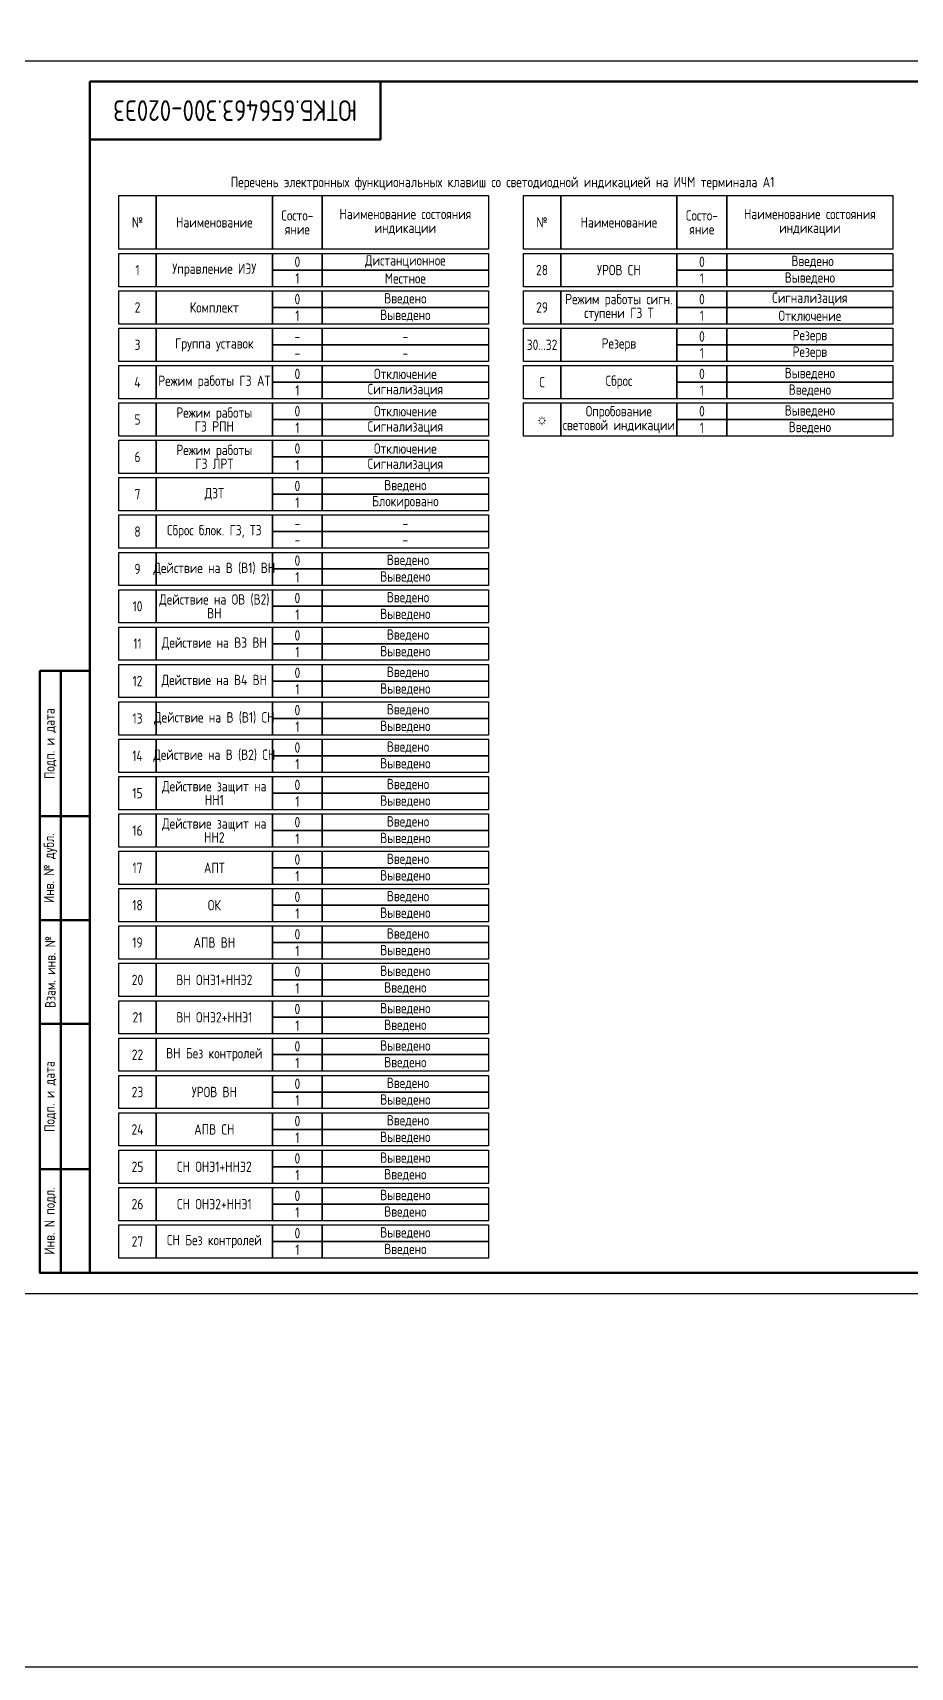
# Model space of a CAD drawing. Header units: millimetres. Extents: x -1117 to 2934, y -90 to 586.
# Drawn here: x 846.3 to 1057.6, y -90 to 303.8 of the extents above; entities that cross this region are included whole.
import ezdxf

# ---------------------------------------------------------------- set-up
doc = ezdxf.new("R2010")
doc.units = ezdxf.units.MM
doc.styles.add('Gost type A_2.5', font='GOST_A.TTF', dxfattribs={"height": 2.5})
doc.styles.add('Gost_type_A', font='GOST_A.TTF')

# ---------------------------------------------------------------- blocks, each defined once
blk = doc.blocks.new('Штамп угловой верхний')
at = {"lineweight": 50}
blk.add_lwpolyline([(0, 0), (70, 0), (70, -14), (0, -14)], close=True, dxfattribs=at)
blk = doc.blocks.new('Формат_А3')
blk.add_lwpolyline([(-420, 297), (0, 297), (0, 0), (-420, 0)], close=True)
at = {"lineweight": 50}
blk.add_lwpolyline([(-400, 292), (-5, 292), (-5, 5), (-400, 5)], close=True, dxfattribs=at)
blk = doc.blocks.new('Штамп левый нижний')
at = {"lineweight": 50}
for points in [[(-12, 145), (-7, 145), (-7, 110), (-12, 110)], [(-7, 145), (0, 145), (0, 110), (-7, 110)], [(-12, 110), (-7, 110), (-7, 85), (-12, 85)], [(-7, 110), (0, 110), (0, 85), (-7, 85)], [(-12, 85), (-7, 85), (-7, 60), (-12, 60)], [(-7, 85), (0, 85), (0, 60), (-7, 60)], [(-12, 60), (-7, 60), (-7, 25), (-12, 25)], [(-7, 60), (0, 60), (0, 25), (-7, 25)], [(-12, 25), (-7, 25), (-7, 0), (-12, 0)], [(-7, 25), (0, 25), (0, 0), (-7, 0)]]:
    blk.add_lwpolyline(points, close=True, dxfattribs=at)
at = {"char_height": 2.5, "attachment_point": 5, "rotation": 90, "style": 'Gost_type_A'}
for s, insert, width in [('Подп. и дата', (-9.5, 127.5), 35), ('Инв. № дубл.', (-9.5, 97.5), 25), ('Взам. инв. №', (-9.5, 72.5), 25), ('Подп. и дата', (-9.5, 42.5), 35), ('Инв. N подл.', (-9.5, 12.5), 25)]:
    blk.add_mtext(s, dxfattribs=dict(at, insert=insert, width=width))

msp = doc.modelspace()

# ---------------------------------------------------------------- linework, layer by layer
for points in [[(-1117.42, 586), (2934.29, 586), (2934.29, -90), (-1117.42, -90)], [(866.99, 264.58), (875.99, 264.58), (875.99, 251.58), (866.99, 251.58)], [(875.99, 264.58), (903.99, 264.58), (903.99, 251.58), (875.99, 251.58)], [(903.99, 264.58), (915.99, 264.58), (915.99, 251.58), (903.99, 251.58)], [(915.99, 264.58), (955.99, 264.58), (955.99, 251.58), (915.99, 251.58)], [(964.41, 264.58), (973.41, 264.58), (973.41, 251.58), (964.41, 251.58)], [(973.41, 264.58), (1001.41, 264.58), (1001.41, 251.58), (973.41, 251.58)], [(1001.41, 264.58), (1013.41, 264.58), (1013.41, 251.58), (1001.41, 251.58)], [(1013.41, 264.58), (1053.41, 264.58), (1053.41, 251.58), (1013.41, 251.58)], [(866.99, 250.58), (875.99, 250.58), (875.99, 242.58), (866.99, 242.58)], [(875.99, 250.58), (903.99, 250.58), (903.99, 242.58), (875.99, 242.58)], [(903.99, 250.58), (915.99, 250.58), (915.99, 246.58), (903.99, 246.58)], [(915.99, 250.58), (955.99, 250.58), (955.99, 246.58), (915.99, 246.58)], [(964.41, 250.58), (973.41, 250.58), (973.41, 242.58), (964.41, 242.58)], [(973.41, 250.58), (1001.41, 250.58), (1001.41, 242.58), (973.41, 242.58)], [(1001.41, 250.58), (1013.41, 250.58), (1013.41, 246.58), (1001.41, 246.58)], [(1013.41, 250.58), (1053.41, 250.58), (1053.41, 246.58), (1013.41, 246.58)], [(903.99, 246.58), (915.99, 246.58), (915.99, 242.58), (903.99, 242.58)], [(915.99, 246.58), (955.99, 246.58), (955.99, 242.58), (915.99, 242.58)], [(1001.41, 246.58), (1013.41, 246.58), (1013.41, 242.58), (1001.41, 242.58)], [(1013.41, 246.58), (1053.41, 246.58), (1053.41, 242.58), (1013.41, 242.58)], [(866.99, 241.58), (875.99, 241.58), (875.99, 233.58), (866.99, 233.58)], [(875.99, 241.58), (903.99, 241.58), (903.99, 233.58), (875.99, 233.58)], [(903.99, 241.58), (915.99, 241.58), (915.99, 237.58), (903.99, 237.58)], [(915.99, 241.58), (955.99, 241.58), (955.99, 237.58), (915.99, 237.58)], [(964.41, 241.58), (973.41, 241.58), (973.41, 233.58), (964.41, 233.58)], [(973.41, 241.58), (1001.41, 241.58), (1001.41, 233.58), (973.41, 233.58)], [(1001.41, 241.58), (1013.41, 241.58), (1013.41, 237.58), (1001.41, 237.58)], [(1013.41, 241.58), (1053.41, 241.58), (1053.41, 237.58), (1013.41, 237.58)], [(903.99, 237.58), (915.99, 237.58), (915.99, 233.58), (903.99, 233.58)], [(915.99, 237.58), (955.99, 237.58), (955.99, 233.58), (915.99, 233.58)], [(1001.41, 237.58), (1013.41, 237.58), (1013.41, 233.58), (1001.41, 233.58)], [(1013.41, 237.58), (1053.41, 237.58), (1053.41, 233.58), (1013.41, 233.58)], [(866.99, 232.58), (875.99, 232.58), (875.99, 224.58), (866.99, 224.58)], [(875.99, 232.58), (903.99, 232.58), (903.99, 224.58), (875.99, 224.58)], [(903.99, 232.58), (915.99, 232.58), (915.99, 228.58), (903.99, 228.58)], [(915.99, 232.58), (955.99, 232.58), (955.99, 228.58), (915.99, 228.58)], [(964.41, 232.58), (973.41, 232.58), (973.41, 224.58), (964.41, 224.58)], [(973.41, 232.58), (1001.41, 232.58), (1001.41, 224.58), (973.41, 224.58)], [(1001.41, 232.58), (1013.41, 232.58), (1013.41, 228.58), (1001.41, 228.58)], [(1013.41, 232.58), (1053.41, 232.58), (1053.41, 228.58), (1013.41, 228.58)], [(903.99, 228.58), (915.99, 228.58), (915.99, 224.58), (903.99, 224.58)], [(915.99, 228.58), (955.99, 228.58), (955.99, 224.58), (915.99, 224.58)], [(1001.41, 228.58), (1013.41, 228.58), (1013.41, 224.58), (1001.41, 224.58)], [(1013.41, 228.58), (1053.41, 228.58), (1053.41, 224.58), (1013.41, 224.58)], [(866.99, 223.58), (875.99, 223.58), (875.99, 215.58), (866.99, 215.58)], [(875.99, 223.58), (903.99, 223.58), (903.99, 215.58), (875.99, 215.58)], [(903.99, 223.58), (915.99, 223.58), (915.99, 219.58), (903.99, 219.58)], [(915.99, 223.58), (955.99, 223.58), (955.99, 219.58), (915.99, 219.58)], [(964.41, 223.58), (973.41, 223.58), (973.41, 215.58), (964.41, 215.58)], [(973.41, 223.58), (1001.41, 223.58), (1001.41, 215.58), (973.41, 215.58)], [(1001.41, 223.58), (1013.41, 223.58), (1013.41, 219.58), (1001.41, 219.58)], [(1013.41, 223.58), (1053.41, 223.58), (1053.41, 219.58), (1013.41, 219.58)], [(903.99, 219.58), (915.99, 219.58), (915.99, 215.58), (903.99, 215.58)], [(915.99, 219.58), (955.99, 219.58), (955.99, 215.58), (915.99, 215.58)], [(1001.41, 219.58), (1013.41, 219.58), (1013.41, 215.58), (1001.41, 215.58)], [(1013.41, 219.58), (1053.41, 219.58), (1053.41, 215.58), (1013.41, 215.58)], [(866.99, 214.58), (875.99, 214.58), (875.99, 206.58), (866.99, 206.58)], [(875.99, 214.58), (903.99, 214.58), (903.99, 206.58), (875.99, 206.58)], [(903.99, 214.58), (915.99, 214.58), (915.99, 210.58), (903.99, 210.58)], [(915.99, 214.58), (955.99, 214.58), (955.99, 210.58), (915.99, 210.58)], [(964.41, 214.58), (973.41, 214.58), (973.41, 206.58), (964.41, 206.58)], [(973.41, 214.58), (1001.41, 214.58), (1001.41, 206.58), (973.41, 206.58)], [(1001.41, 214.58), (1013.41, 214.58), (1013.41, 210.58), (1001.41, 210.58)], [(1013.41, 214.58), (1053.41, 214.58), (1053.41, 210.58), (1013.41, 210.58)], [(903.99, 210.58), (915.99, 210.58), (915.99, 206.58), (903.99, 206.58)], [(915.99, 210.58), (955.99, 210.58), (955.99, 206.58), (915.99, 206.58)], [(1001.41, 210.58), (1013.41, 210.58), (1013.41, 206.58), (1001.41, 206.58)], [(1013.41, 210.58), (1053.41, 210.58), (1053.41, 206.58), (1013.41, 206.58)], [(866.99, 205.58), (875.99, 205.58), (875.99, 197.58), (866.99, 197.58)], [(875.99, 205.58), (903.99, 205.58), (903.99, 197.58), (875.99, 197.58)], [(903.99, 205.58), (915.99, 205.58), (915.99, 201.58), (903.99, 201.58)], [(915.99, 205.58), (955.99, 205.58), (955.99, 201.58), (915.99, 201.58)], [(903.99, 201.58), (915.99, 201.58), (915.99, 197.58), (903.99, 197.58)], [(915.99, 201.58), (955.99, 201.58), (955.99, 197.58), (915.99, 197.58)], [(866.99, 196.58), (875.99, 196.58), (875.99, 188.58), (866.99, 188.58)], [(875.99, 196.58), (903.99, 196.58), (903.99, 188.58), (875.99, 188.58)], [(903.99, 196.58), (915.99, 196.58), (915.99, 192.58), (903.99, 192.58)], [(915.99, 196.58), (955.99, 196.58), (955.99, 192.58), (915.99, 192.58)], [(903.99, 192.58), (915.99, 192.58), (915.99, 188.58), (903.99, 188.58)], [(915.99, 192.58), (955.99, 192.58), (955.99, 188.58), (915.99, 188.58)], [(866.99, 187.58), (875.99, 187.58), (875.99, 179.58), (866.99, 179.58)], [(875.99, 187.58), (903.99, 187.58), (903.99, 179.58), (875.99, 179.58)], [(903.99, 187.58), (915.99, 187.58), (915.99, 183.58), (903.99, 183.58)], [(915.99, 187.58), (955.99, 187.58), (955.99, 183.58), (915.99, 183.58)], [(903.99, 183.58), (915.99, 183.58), (915.99, 179.58), (903.99, 179.58)], [(915.99, 183.58), (955.99, 183.58), (955.99, 179.58), (915.99, 179.58)], [(866.99, 178.58), (875.99, 178.58), (875.99, 170.58), (866.99, 170.58)], [(875.99, 178.58), (903.99, 178.58), (903.99, 170.58), (875.99, 170.58)], [(903.99, 178.58), (915.99, 178.58), (915.99, 174.58), (903.99, 174.58)], [(915.99, 178.58), (955.99, 178.58), (955.99, 174.58), (915.99, 174.58)], [(903.99, 174.58), (915.99, 174.58), (915.99, 170.58), (903.99, 170.58)], [(915.99, 174.58), (955.99, 174.58), (955.99, 170.58), (915.99, 170.58)], [(866.99, 169.58), (875.99, 169.58), (875.99, 161.58), (866.99, 161.58)], [(875.99, 169.58), (903.99, 169.58), (903.99, 161.58), (875.99, 161.58)], [(903.99, 169.58), (915.99, 169.58), (915.99, 165.58), (903.99, 165.58)], [(915.99, 169.58), (955.99, 169.58), (955.99, 165.58), (915.99, 165.58)], [(903.99, 165.58), (915.99, 165.58), (915.99, 161.58), (903.99, 161.58)], [(915.99, 165.58), (955.99, 165.58), (955.99, 161.58), (915.99, 161.58)], [(866.99, 160.58), (875.99, 160.58), (875.99, 152.58), (866.99, 152.58)], [(875.99, 160.58), (903.99, 160.58), (903.99, 152.58), (875.99, 152.58)], [(903.99, 160.58), (915.99, 160.58), (915.99, 156.58), (903.99, 156.58)], [(915.99, 160.58), (955.99, 160.58), (955.99, 156.58), (915.99, 156.58)], [(903.99, 156.58), (915.99, 156.58), (915.99, 152.58), (903.99, 152.58)], [(915.99, 156.58), (955.99, 156.58), (955.99, 152.58), (915.99, 152.58)], [(866.99, 151.58), (875.99, 151.58), (875.99, 143.58), (866.99, 143.58)], [(875.99, 151.58), (903.99, 151.58), (903.99, 143.58), (875.99, 143.58)], [(903.99, 151.58), (915.99, 151.58), (915.99, 147.58), (903.99, 147.58)], [(915.99, 151.58), (955.99, 151.58), (955.99, 147.58), (915.99, 147.58)], [(903.99, 147.58), (915.99, 147.58), (915.99, 143.58), (903.99, 143.58)], [(915.99, 147.58), (955.99, 147.58), (955.99, 143.58), (915.99, 143.58)], [(866.99, 142.58), (875.99, 142.58), (875.99, 134.58), (866.99, 134.58)], [(875.99, 142.58), (903.99, 142.58), (903.99, 134.58), (875.99, 134.58)], [(903.99, 142.58), (915.99, 142.58), (915.99, 138.58), (903.99, 138.58)], [(915.99, 142.58), (955.99, 142.58), (955.99, 138.58), (915.99, 138.58)], [(903.99, 138.58), (915.99, 138.58), (915.99, 134.58), (903.99, 134.58)], [(915.99, 138.58), (955.99, 138.58), (955.99, 134.58), (915.99, 134.58)], [(866.99, 133.58), (875.99, 133.58), (875.99, 125.58), (866.99, 125.58)], [(875.99, 133.58), (903.99, 133.58), (903.99, 125.58), (875.99, 125.58)], [(903.99, 133.58), (915.99, 133.58), (915.99, 129.58), (903.99, 129.58)], [(915.99, 133.58), (955.99, 133.58), (955.99, 129.58), (915.99, 129.58)], [(903.99, 129.58), (915.99, 129.58), (915.99, 125.58), (903.99, 125.58)], [(915.99, 129.58), (955.99, 129.58), (955.99, 125.58), (915.99, 125.58)], [(866.99, 124.58), (875.99, 124.58), (875.99, 116.58), (866.99, 116.58)], [(875.99, 124.58), (903.99, 124.58), (903.99, 116.58), (875.99, 116.58)], [(903.99, 124.58), (915.99, 124.58), (915.99, 120.58), (903.99, 120.58)], [(915.99, 124.58), (955.99, 124.58), (955.99, 120.58), (915.99, 120.58)], [(903.99, 120.58), (915.99, 120.58), (915.99, 116.58), (903.99, 116.58)], [(915.99, 120.58), (955.99, 120.58), (955.99, 116.58), (915.99, 116.58)], [(866.99, 115.58), (875.99, 115.58), (875.99, 107.58), (866.99, 107.58)], [(875.99, 115.58), (903.99, 115.58), (903.99, 107.58), (875.99, 107.58)], [(903.99, 115.58), (915.99, 115.58), (915.99, 111.58), (903.99, 111.58)], [(915.99, 115.58), (955.99, 115.58), (955.99, 111.58), (915.99, 111.58)], [(903.99, 111.58), (915.99, 111.58), (915.99, 107.58), (903.99, 107.58)], [(915.99, 111.58), (955.99, 111.58), (955.99, 107.58), (915.99, 107.58)], [(866.99, 106.58), (875.99, 106.58), (875.99, 98.58), (866.99, 98.58)], [(875.99, 106.58), (903.99, 106.58), (903.99, 98.58), (875.99, 98.58)], [(903.99, 106.58), (915.99, 106.58), (915.99, 102.58), (903.99, 102.58)], [(915.99, 106.58), (955.99, 106.58), (955.99, 102.58), (915.99, 102.58)], [(903.99, 102.58), (915.99, 102.58), (915.99, 98.58), (903.99, 98.58)], [(915.99, 102.58), (955.99, 102.58), (955.99, 98.58), (915.99, 98.58)], [(866.99, 97.58), (875.99, 97.58), (875.99, 89.58), (866.99, 89.58)], [(875.99, 97.58), (903.99, 97.58), (903.99, 89.58), (875.99, 89.58)], [(903.99, 97.58), (915.99, 97.58), (915.99, 93.58), (903.99, 93.58)], [(915.99, 97.58), (955.99, 97.58), (955.99, 93.58), (915.99, 93.58)], [(903.99, 93.58), (915.99, 93.58), (915.99, 89.58), (903.99, 89.58)], [(915.99, 93.58), (955.99, 93.58), (955.99, 89.58), (915.99, 89.58)], [(866.99, 88.58), (875.99, 88.58), (875.99, 80.58), (866.99, 80.58)], [(875.99, 88.58), (903.99, 88.58), (903.99, 80.58), (875.99, 80.58)], [(903.99, 88.58), (915.99, 88.58), (915.99, 84.58), (903.99, 84.58)], [(915.99, 88.58), (955.99, 88.58), (955.99, 84.58), (915.99, 84.58)], [(903.99, 84.58), (915.99, 84.58), (915.99, 80.58), (903.99, 80.58)], [(915.99, 84.58), (955.99, 84.58), (955.99, 80.58), (915.99, 80.58)], [(866.99, 79.58), (875.99, 79.58), (875.99, 71.58), (866.99, 71.58)], [(875.99, 79.58), (903.99, 79.58), (903.99, 71.58), (875.99, 71.58)], [(903.99, 79.58), (915.99, 79.58), (915.99, 75.58), (903.99, 75.58)], [(915.99, 79.58), (955.99, 79.58), (955.99, 75.58), (915.99, 75.58)], [(903.99, 75.58), (915.99, 75.58), (915.99, 71.58), (903.99, 71.58)], [(915.99, 75.58), (955.99, 75.58), (955.99, 71.58), (915.99, 71.58)], [(866.99, 70.58), (875.99, 70.58), (875.99, 62.58), (866.99, 62.58)], [(875.99, 70.58), (903.99, 70.58), (903.99, 62.58), (875.99, 62.58)], [(903.99, 70.58), (915.99, 70.58), (915.99, 66.58), (903.99, 66.58)], [(915.99, 70.58), (955.99, 70.58), (955.99, 66.58), (915.99, 66.58)], [(903.99, 66.58), (915.99, 66.58), (915.99, 62.58), (903.99, 62.58)], [(915.99, 66.58), (955.99, 66.58), (955.99, 62.58), (915.99, 62.58)], [(866.99, 61.58), (875.99, 61.58), (875.99, 53.58), (866.99, 53.58)], [(875.99, 61.58), (903.99, 61.58), (903.99, 53.58), (875.99, 53.58)], [(903.99, 61.58), (915.99, 61.58), (915.99, 57.58), (903.99, 57.58)], [(915.99, 61.58), (955.99, 61.58), (955.99, 57.58), (915.99, 57.58)], [(903.99, 57.58), (915.99, 57.58), (915.99, 53.58), (903.99, 53.58)], [(915.99, 57.58), (955.99, 57.58), (955.99, 53.58), (915.99, 53.58)], [(866.99, 52.58), (875.99, 52.58), (875.99, 44.58), (866.99, 44.58)], [(875.99, 52.58), (903.99, 52.58), (903.99, 44.58), (875.99, 44.58)], [(903.99, 52.58), (915.99, 52.58), (915.99, 48.58), (903.99, 48.58)], [(915.99, 52.58), (955.99, 52.58), (955.99, 48.58), (915.99, 48.58)], [(903.99, 48.58), (915.99, 48.58), (915.99, 44.58), (903.99, 44.58)], [(915.99, 48.58), (955.99, 48.58), (955.99, 44.58), (915.99, 44.58)], [(866.99, 43.58), (875.99, 43.58), (875.99, 35.58), (866.99, 35.58)], [(875.99, 43.58), (903.99, 43.58), (903.99, 35.58), (875.99, 35.58)], [(903.99, 43.58), (915.99, 43.58), (915.99, 39.58), (903.99, 39.58)], [(915.99, 43.58), (955.99, 43.58), (955.99, 39.58), (915.99, 39.58)], [(903.99, 39.58), (915.99, 39.58), (915.99, 35.58), (903.99, 35.58)], [(915.99, 39.58), (955.99, 39.58), (955.99, 35.58), (915.99, 35.58)], [(866.99, 34.58), (875.99, 34.58), (875.99, 26.58), (866.99, 26.58)], [(875.99, 34.58), (903.99, 34.58), (903.99, 26.58), (875.99, 26.58)], [(903.99, 34.58), (915.99, 34.58), (915.99, 30.58), (903.99, 30.58)], [(915.99, 34.58), (955.99, 34.58), (955.99, 30.58), (915.99, 30.58)], [(903.99, 30.58), (915.99, 30.58), (915.99, 26.58), (903.99, 26.58)], [(915.99, 30.58), (955.99, 30.58), (955.99, 26.58), (915.99, 26.58)], [(866.99, 25.58), (875.99, 25.58), (875.99, 17.58), (866.99, 17.58)], [(875.99, 25.58), (903.99, 25.58), (903.99, 17.58), (875.99, 17.58)], [(903.99, 25.58), (915.99, 25.58), (915.99, 21.58), (903.99, 21.58)], [(915.99, 25.58), (955.99, 25.58), (955.99, 21.58), (915.99, 21.58)], [(903.99, 21.58), (915.99, 21.58), (915.99, 17.58), (903.99, 17.58)], [(915.99, 21.58), (955.99, 21.58), (955.99, 17.58), (915.99, 17.58)], [(866.99, 16.58), (875.99, 16.58), (875.99, 8.58), (866.99, 8.58)], [(875.99, 16.58), (903.99, 16.58), (903.99, 8.58), (875.99, 8.58)], [(903.99, 16.58), (915.99, 16.58), (915.99, 12.58), (903.99, 12.58)], [(915.99, 16.58), (955.99, 16.58), (955.99, 12.58), (915.99, 12.58)], [(903.99, 12.58), (915.99, 12.58), (915.99, 8.58), (903.99, 8.58)], [(915.99, 12.58), (955.99, 12.58), (955.99, 8.58), (915.99, 8.58)]]:
    msp.add_lwpolyline(points, close=True)

# ---------------------------------------------------------------- block references
at = {"color": 1}
for name, p in [('Формат_А3', (1260, 0)), ('Штамп левый нижний', (860, 5))]:
    msp.add_blockref(name, p, dxfattribs=at)
msp.add_blockref('Штамп угловой верхний', (860, 292))

# ---------------------------------------------------------------- texts
at = {"insert": (895, 285), "char_height": 5, "width": 70, "attachment_point": 5, "rotation": 180, "style": 'Gost_type_A'}
msp.add_mtext('ЮТКБ.656463.300-020Э3', dxfattribs=at)
at = {"char_height": 2.5}
for s, insert, width, attachment_point, line_spacing_factor, style in [('Перечень электронных функциональных клавиш со светодиодной индикацией на ИЧМ терминала А1', (959.41, 265.86), 187.9901, 8, 0.9, 'Gost_type_A'), ('Состо- яние', (909.99, 258.08), 12, 5, 0.8, 'Gost_type_A'), ('Наименование состояния индикации', (935.99, 258.08), 40, 5, 0.8, 'Gost_type_A'), ('Состо- яние', (1007.41, 258.08), 12, 5, 0.8, 'Gost_type_A'), ('Наименование состояния индикации', (1033.41, 258.08), 40, 5, 0.8, 'Gost_type_A'), ('№ ', (871.49, 258.08), 9, 5, 0.8, 'Gost_type_A'), ('Наименование ', (889.99, 258.08), 28, 5, 0.8, 'Gost_type_A'), ('№ ', (968.91, 258.08), 9, 5, 0.8, 'Gost_type_A'), ('Наименование ', (987.41, 258.08), 28, 5, 0.8, 'Gost_type_A'), ('Управление ИЭУ', (889.99, 246.58), 28, 5, 0.8, 'Gost_type_A'), ('0', (909.99, 248.58), 12, 5, 0.8, 'Gost_type_A'), ('Дистанционное', (935.99, 248.58), 40, 5, 0.8, 'Gost_type_A'), ('0', (1007.41, 248.58), 12, 5, 0.8, 'Gost_type_A'), (' Введено', (1033.41, 248.58), 40, 5, 0.8, 'Gost_type_A'), ('1', (871.49, 246.58), 9, 5, 0.8, 'Gost_type_A'), ('1', (909.99, 244.58), 12, 5, 0.8, 'Gost_type_A'), ('Местное', (935.99, 244.58), 40, 5, 0.8, 'Gost_type_A'), ('28', (968.91, 246.58), 9, 5, 0.8, 'Gost_type_A'), ('УРОВ СН', (987.41, 246.58), 28, 5, 0.8, 'Gost type A_2.5'), ('1', (1007.41, 244.58), 12, 5, 0.8, 'Gost_type_A'), ('Выведено', (1033.41, 244.58), 40, 5, 0.8, 'Gost_type_A'), ('0', (909.99, 239.58), 12, 5, 0.8, 'Gost_type_A'), ('Введено', (935.99, 239.58), 40, 5, 0.8, 'Gost_type_A'), ('Режим работы сигн. ступени ГЗ Т', (987.41, 237.58), 28, 5, 0.8, 'Gost type A_2.5'), ('0', (1007.41, 239.58), 12, 5, 0.8, 'Gost_type_A'), ('Сигнализация', (1033.41, 239.58), 40, 5, 0.8, 'Gost_type_A'), ('2', (871.49, 237.58), 9, 5, 0.8, 'Gost_type_A'), ('Комплект', (889.99, 237.58), 28, 5, 0.8, 'Gost_type_A'), ('1', (909.99, 235.58), 12, 5, 0.8, 'Gost_type_A'), ('Выведено', (935.99, 235.58), 40, 5, 0.8, 'Gost_type_A'), ('29', (968.91, 237.58), 9, 5, 0.8, 'Gost_type_A'), ('1', (1007.41, 235.58), 12, 5, 0.8, 'Gost_type_A'), ('Отключение', (1033.41, 235.58), 40, 5, 0.8, 'Gost_type_A'), ('3', (871.49, 228.58), 9, 5, 0.8, 'Gost_type_A'), ('Группа уставок', (889.99, 228.58), 28, 5, 0.8, 'Gost_type_A'), ('-', (909.99, 230.58), 12, 5, 0.8, 'Gost_type_A'), ('-', (935.99, 230.58), 40, 5, 0.8, 'Gost_type_A'), ('30...32', (968.91, 228.58), 9, 5, 0.8, 'Gost_type_A'), ('Резерв', (987.41, 228.58), 28, 5, 0.8, 'Gost_type_A'), ('0', (1007.41, 230.58), 12, 5, 0.8, 'Gost_type_A'), ('Резерв', (1033.41, 230.58), 40, 5, 0.8, 'Gost_type_A'), ('-', (909.99, 226.58), 12, 5, 0.8, 'Gost_type_A'), ('-', (935.99, 226.58), 40, 5, 0.8, 'Gost_type_A'), ('1', (1007.41, 226.58), 12, 5, 0.8, 'Gost_type_A'), ('Резерв', (1033.41, 226.58), 40, 5, 0.8, 'Gost_type_A'), ('4', (871.49, 219.58), 9, 5, 0.8, 'Gost_type_A'), ('Режим работы ГЗ АТ', (889.99, 219.58), 28, 5, 0.8, 'Gost_type_A'), ('0', (909.99, 221.58), 12, 5, 0.8, 'Gost_type_A'), ('Отключение', (935.99, 221.58), 40, 5, 0.8, 'Gost_type_A'), ('C', (968.91, 219.58), 9, 5, 0.8, 'Gost_type_A'), ('Сброс', (987.41, 219.58), 28, 5, 0.8, 'Gost_type_A'), ('0', (1007.41, 221.58), 12, 5, 0.8, 'Gost_type_A'), ('Выведено', (1033.41, 221.58), 40, 5, 0.8, 'Gost_type_A'), ('1', (909.99, 217.58), 12, 5, 0.8, 'Gost_type_A'), ('Сигнализация', (935.99, 217.58), 40, 5, 0.8, 'Gost_type_A'), ('1', (1007.41, 217.58), 12, 5, 0.8, 'Gost_type_A'), ('Введено', (1033.41, 217.58), 40, 5, 0.8, 'Gost_type_A'), ('Режим работы \\PГЗ РПН', (889.99, 210.58), 28, 5, 0.8, 'Gost type A_2.5'), ('0', (909.99, 212.58), 12, 5, 0.8, 'Gost_type_A'), ('Отключение', (935.99, 212.58), 40, 5, 0.8, 'Gost_type_A'), ('Опробование световой индикации', (987.41, 210.58), 28, 5, 0.8, 'Gost_type_A'), ('0', (1007.41, 212.58), 12, 5, 0.8, 'Gost_type_A'), ('Выведено', (1033.41, 212.58), 40, 5, 0.8, 'Gost_type_A'), ('5', (871.49, 210.58), 9, 5, 0.8, 'Gost_type_A'), ('1', (909.99, 208.58), 12, 5, 0.8, 'Gost_type_A'), ('Сигнализация', (935.99, 208.58), 40, 5, 0.8, 'Gost_type_A'), ('☼', (968.91, 210.58), 9, 5, 0.8, 'Gost_type_A'), ('1', (1007.41, 208.58), 12, 5, 0.8, 'Gost_type_A'), ('Введено', (1033.41, 208.58), 40, 5, 0.8, 'Gost_type_A'), ('0', (909.99, 203.58), 12, 5, 0.8, 'Gost_type_A'), ('Отключение', (935.99, 203.58), 40, 5, 0.8, 'Gost_type_A'), ('6', (871.49, 201.58), 9, 5, 0.8, 'Gost_type_A'), ('Режим работы \\PГЗ ЛРТ', (889.99, 201.58), 28, 5, 0.8, 'Gost type A_2.5'), ('1', (909.99, 199.58), 12, 5, 0.8, 'Gost_type_A'), ('Сигнализация', (935.99, 199.58), 40, 5, 0.8, 'Gost_type_A'), ('7', (871.49, 192.58), 9, 5, 0.8, 'Gost_type_A'), ('ДЗТ', (889.99, 192.58), 28, 5, 0.8, 'Gost type A_2.5'), ('0', (909.99, 194.58), 12, 5, 0.8, 'Gost_type_A'), ('Введено', (935.99, 194.58), 40, 5, 0.8, 'Gost_type_A'), ('1', (909.99, 190.58), 12, 5, 0.8, 'Gost_type_A'), ('Блокировано', (935.99, 190.58), 40, 5, 0.8, 'Gost_type_A'), ('Сброс блок. ГЗ, ТЗ', (889.99, 183.58), 28, 5, 0.8, 'Gost type A_2.5'), ('-', (909.99, 185.58), 12, 5, 0.8, 'Gost_type_A'), ('-', (935.99, 185.58), 40, 5, 0.8, 'Gost_type_A'), ('8', (871.49, 183.58), 9, 5, 0.8, 'Gost_type_A'), ('-', (909.99, 181.58), 12, 5, 0.8, 'Gost_type_A'), ('-', (935.99, 181.58), 40, 5, 0.8, 'Gost_type_A'), ('0', (909.99, 176.58), 12, 5, 0.8, 'Gost_type_A'), (' Введено', (935.99, 176.58), 40, 5, 0.8, 'Gost_type_A'), ('9', (871.49, 174.58), 9, 5, 0.8, 'Gost_type_A'), ('Действие на В (В1) ВН', (889.99, 174.58), 28, 5, 0.8, 'Gost_type_A'), ('1', (909.99, 172.58), 12, 5, 0.8, 'Gost_type_A'), ('Выведено', (935.99, 172.58), 40, 5, 0.8, 'Gost_type_A'), ('10', (871.49, 165.58), 9, 5, 0.8, 'Gost_type_A'), ('Действие на ОВ (В2) ВН', (889.99, 165.58), 28, 5, 0.8, 'Gost_type_A'), ('0', (909.99, 167.58), 12, 5, 0.8, 'Gost_type_A'), (' Введено', (935.99, 167.58), 40, 5, 0.8, 'Gost_type_A'), ('1', (909.99, 163.58), 12, 5, 0.8, 'Gost_type_A'), ('Выведено', (935.99, 163.58), 40, 5, 0.8, 'Gost_type_A'), ('11', (871.49, 156.58), 9, 5, 0.8, 'Gost_type_A'), ('Действие на В3 ВН', (889.99, 156.58), 28, 5, 0.8, 'Gost_type_A'), ('0', (909.99, 158.58), 12, 5, 0.8, 'Gost_type_A'), (' Введено', (935.99, 158.58), 40, 5, 0.8, 'Gost_type_A'), ('1', (909.99, 154.58), 12, 5, 0.8, 'Gost_type_A'), ('Выведено', (935.99, 154.58), 40, 5, 0.8, 'Gost_type_A'), ('0', (909.99, 149.58), 12, 5, 0.8, 'Gost_type_A'), (' Введено', (935.99, 149.58), 40, 5, 0.8, 'Gost_type_A'), ('12', (871.49, 147.58), 9, 5, 0.8, 'Gost_type_A'), ('Действие на В4 ВН', (889.99, 147.58), 28, 5, 0.8, 'Gost_type_A'), ('1', (909.99, 145.58), 12, 5, 0.8, 'Gost_type_A'), ('Выведено', (935.99, 145.58), 40, 5, 0.8, 'Gost_type_A'), ('0', (909.99, 140.58), 12, 5, 0.8, 'Gost_type_A'), (' Введено', (935.99, 140.58), 40, 5, 0.8, 'Gost_type_A'), ('13', (871.49, 138.58), 9, 5, 0.8, 'Gost_type_A'), ('Действие на В (В1) СН', (889.99, 138.58), 28, 5, 0.8, 'Gost_type_A'), ('1', (909.99, 136.58), 12, 5, 0.8, 'Gost_type_A'), ('Выведено', (935.99, 136.58), 40, 5, 0.8, 'Gost_type_A'), ('14', (871.49, 129.58), 9, 5, 0.8, 'Gost_type_A'), ('Действие на В (В2) СН', (889.99, 129.58), 28, 5, 0.8, 'Gost_type_A'), ('0', (909.99, 131.58), 12, 5, 0.8, 'Gost_type_A'), (' Введено', (935.99, 131.58), 40, 5, 0.8, 'Gost_type_A'), ('1', (909.99, 127.58), 12, 5, 0.8, 'Gost_type_A'), ('Выведено', (935.99, 127.58), 40, 5, 0.8, 'Gost_type_A'), ('Действие защит на НН1', (889.99, 120.58), 28, 5, 0.8, 'Gost type A_2.5'), ('0', (909.99, 122.58), 12, 5, 0.8, 'Gost_type_A'), (' Введено', (935.99, 122.58), 40, 5, 0.8, 'Gost_type_A'), ('15', (871.49, 120.58), 9, 5, 0.8, 'Gost_type_A'), ('1', (909.99, 118.58), 12, 5, 0.8, 'Gost_type_A'), ('Выведено', (935.99, 118.58), 40, 5, 0.8, 'Gost_type_A'), ('Действие защит на НН2', (889.99, 111.58), 28, 5, 0.8, 'Gost type A_2.5'), ('0', (909.99, 113.58), 12, 5, 0.8, 'Gost_type_A'), (' Введено', (935.99, 113.58), 40, 5, 0.8, 'Gost_type_A'), ('16', (871.49, 111.58), 9, 5, 0.8, 'Gost_type_A'), ('1', (909.99, 109.58), 12, 5, 0.8, 'Gost_type_A'), ('Выведено', (935.99, 109.58), 40, 5, 0.8, 'Gost_type_A'), ('17', (871.49, 102.58), 9, 5, 0.8, 'Gost_type_A'), ('АПТ', (889.99, 102.58), 28, 5, 0.8, 'Gost type A_2.5'), ('0', (909.99, 104.58), 12, 5, 0.8, 'Gost_type_A'), (' Введено', (935.99, 104.58), 40, 5, 0.8, 'Gost_type_A'), ('1', (909.99, 100.58), 12, 5, 0.8, 'Gost_type_A'), ('Выведено', (935.99, 100.58), 40, 5, 0.8, 'Gost_type_A'), ('18', (871.49, 93.58), 9, 5, 0.8, 'Gost_type_A'), ('ОК', (889.99, 93.58), 28, 5, 0.8, 'Gost type A_2.5'), ('0', (909.99, 95.58), 12, 5, 0.8, 'Gost_type_A'), (' Введено', (935.99, 95.58), 40, 5, 0.8, 'Gost_type_A'), ('1', (909.99, 91.58), 12, 5, 0.8, 'Gost_type_A'), ('Выведено', (935.99, 91.58), 40, 5, 0.8, 'Gost_type_A'), ('0', (909.99, 86.58), 12, 5, 0.8, 'Gost_type_A'), (' Введено', (935.99, 86.58), 40, 5, 0.8, 'Gost_type_A'), ('19', (871.49, 84.58), 9, 5, 0.8, 'Gost_type_A'), ('АПВ ВН', (889.99, 84.58), 28, 5, 0.8, 'Gost type A_2.5'), ('1', (909.99, 82.58), 12, 5, 0.8, 'Gost_type_A'), ('Выведено', (935.99, 82.58), 40, 5, 0.8, 'Gost_type_A'), ('0', (909.99, 77.58), 12, 5, 0.8, 'Gost_type_A'), ('Выведено', (935.99, 77.58), 40, 5, 0.8, 'Gost_type_A'), ('20', (871.49, 75.58), 9, 5, 0.8, 'Gost_type_A'), ('ВН ОНЭ1+ННЭ2', (889.99, 75.58), 28, 5, 0.8, 'Gost type A_2.5'), ('1', (909.99, 73.58), 12, 5, 0.8, 'Gost_type_A'), ('Введено', (935.99, 73.58), 40, 5, 0.8, 'Gost_type_A'), ('21', (871.49, 66.58), 9, 5, 0.8, 'Gost_type_A'), ('ВН ОНЭ2+ННЭ1', (889.99, 66.58), 28, 5, 0.8, 'Gost type A_2.5'), ('0', (909.99, 68.58), 12, 5, 0.8, 'Gost_type_A'), ('Выведено', (935.99, 68.58), 40, 5, 0.8, 'Gost_type_A'), ('1', (909.99, 64.58), 12, 5, 0.8, 'Gost_type_A'), ('Введено', (935.99, 64.58), 40, 5, 0.8, 'Gost_type_A'), ('ВН Без контролей', (889.99, 57.58), 28, 5, 0.8, 'Gost type A_2.5'), ('0', (909.99, 59.58), 12, 5, 0.8, 'Gost_type_A'), ('Выведено', (935.99, 59.58), 40, 5, 0.8, 'Gost_type_A'), ('22', (871.49, 57.58), 9, 5, 0.8, 'Gost_type_A'), ('1', (909.99, 55.58), 12, 5, 0.8, 'Gost_type_A'), ('Введено', (935.99, 55.58), 40, 5, 0.8, 'Gost_type_A'), ('0', (909.99, 50.58), 12, 5, 0.8, 'Gost_type_A'), (' Введено', (935.99, 50.58), 40, 5, 0.8, 'Gost_type_A'), ('23', (871.49, 48.58), 9, 5, 0.8, 'Gost_type_A'), ('УРОВ ВН', (889.99, 48.58), 28, 5, 0.8, 'Gost type A_2.5'), ('1', (909.99, 46.58), 12, 5, 0.8, 'Gost_type_A'), ('Выведено', (935.99, 46.58), 40, 5, 0.8, 'Gost_type_A'), ('24', (871.49, 39.58), 9, 5, 0.8, 'Gost_type_A'), ('АПВ СН', (889.99, 39.58), 28, 5, 0.8, 'Gost type A_2.5'), ('0', (909.99, 41.58), 12, 5, 0.8, 'Gost_type_A'), (' Введено', (935.99, 41.58), 40, 5, 0.8, 'Gost_type_A'), ('1', (909.99, 37.58), 12, 5, 0.8, 'Gost_type_A'), ('Выведено', (935.99, 37.58), 40, 5, 0.8, 'Gost_type_A'), ('25', (871.49, 30.58), 9, 5, 0.8, 'Gost_type_A'), ('СН ОНЭ1+ННЭ2', (889.99, 30.58), 28, 5, 0.8, 'Gost type A_2.5'), ('0', (909.99, 32.58), 12, 5, 0.8, 'Gost_type_A'), ('Выведено', (935.99, 32.58), 40, 5, 0.8, 'Gost_type_A'), ('1', (909.99, 28.58), 12, 5, 0.8, 'Gost_type_A'), ('Введено', (935.99, 28.58), 40, 5, 0.8, 'Gost_type_A'), ('0', (909.99, 23.58), 12, 5, 0.8, 'Gost_type_A'), ('Выведено', (935.99, 23.58), 40, 5, 0.8, 'Gost_type_A'), ('26', (871.49, 21.58), 9, 5, 0.8, 'Gost_type_A'), ('СН ОНЭ2+ННЭ1', (889.99, 21.58), 28, 5, 0.8, 'Gost type A_2.5'), ('1', (909.99, 19.58), 12, 5, 0.8, 'Gost_type_A'), ('Введено', (935.99, 19.58), 40, 5, 0.8, 'Gost_type_A'), ('0', (909.99, 14.58), 12, 5, 0.8, 'Gost_type_A'), ('Выведено', (935.99, 14.58), 40, 5, 0.8, 'Gost_type_A'), ('27', (871.49, 12.58), 9, 5, 0.8, 'Gost_type_A'), ('СН Без контролей', (889.99, 12.58), 28, 5, 0.8, 'Gost type A_2.5'), ('1', (909.99, 10.58), 12, 5, 0.8, 'Gost_type_A'), ('Введено', (935.99, 10.58), 40, 5, 0.8, 'Gost_type_A')]:
    msp.add_mtext(s, dxfattribs=dict(at, insert=insert, width=width, attachment_point=attachment_point, line_spacing_factor=line_spacing_factor, style=style))

doc.saveas('drawing.dxf')
